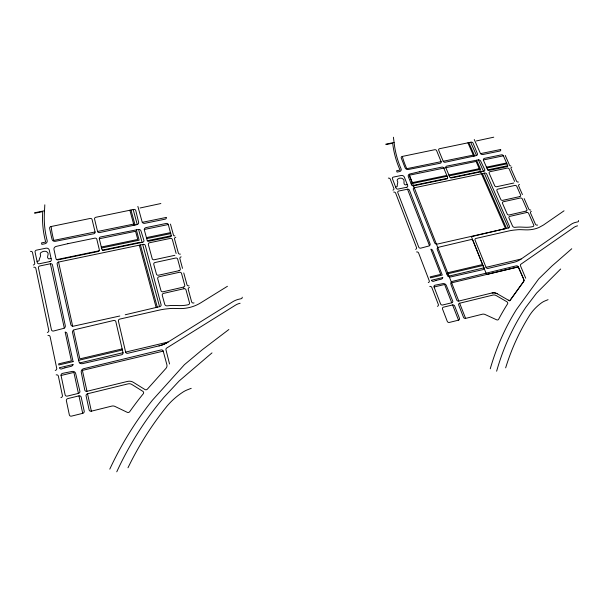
<?xml version="1.0" encoding="UTF-8"?>
<svg xmlns="http://www.w3.org/2000/svg" width="609" height="609" viewBox="0 0 609 609"><rect width="100%" height="100%" fill="white"/><g stroke="black" fill="none" stroke-linecap="round" stroke-linejoin="round"><path stroke-width="0.91" d="M44.815 204.822L44.373 213.439A119.676 103.964 -0.8 0 0 47.159 240.624A2.954 2.52 -11.1 0 1 44.8 243.783L41.861 244.384L41.519 242.907L45.705 242.055A121.358 105.426 -0.8 0 1 42.638 213.462L42.729 211.62L34.698 213.257L34.584 212.777L44.51 210.76M560.668 269.003L536.575 293.104L525.902 307.187A323.722 253.633 51 0 0 496.632 371.201M571.752 248.746L551.883 266.08L538.676 278.952L516.508 309.448A331.494 259.746 51.1 0 0 490.253 368.803M211.993 352.893L179.183 380.945L163.935 397.319A350.525 320.075 73.7 0 0 116.761 471.815M228.862 329.522L202.378 349.665L184.466 364.639L152.539 400.067A359.059 327.779 73.9 0 0 109.787 469.136M564.041 210.805L543.411 225.048L538.912 227.522A32.719 26.979 28.6 0 1 525.529 229.859L521.228 229.684A30.785 25.936 31.8 0 0 516.721 229.829A51.674 42.577 26.9 0 1 515.534 229.943A54.498 46.193 33.3 0 0 508.568 231.017L475.956 238.439A1.606 1.363 28.2 0 0 475.066 240.152L486.028 267.343A1.629 1.393 30.5 0 0 488.068 268.409L513.851 262.304A24.664 20.805 29.9 0 0 520.87 259.221L571.014 224.417A18.049 14.745 33.1 0 1 575.947 222.277L577.834 221.843A1.264 1.028 32 0 0 578.451 220.527M227.439 286.283L200.742 302.825A35.984 32.292 -2 0 1 179.054 308.573L174.105 308.428A33.914 31.265 -7.7 0 0 168.853 308.664A57.117 50.638 -3 0 1 167.445 308.809A60.032 55.868 -10.4 0 0 159.155 310.133L119.79 319.093A1.797 1.621 -11.6 0 0 118.412 321.065L125.621 352.086A1.819 1.66 -14.1 0 0 127.768 353.289L158.979 345.897A27.344 24.885 -8.4 0 0 167.749 342.258L232.813 301.721A19.511 18.004 4.9 0 1 238.949 299.209L241.217 298.692A1.363 1.248 4.9 0 0 242.184 297.184M82.717 413.336L71.558 416.114A1.926 1.751 -25.9 0 1 69.342 414.866L66.373 400.745A1.918 1.728 -24.2 0 1 67.881 398.575L78.964 395.865A1.903 1.728 -23.3 0 1 81.164 397.098L84.209 411.144A1.918 1.743 -25.1 0 1 82.717 413.336L78.957 395.865M91.35 411.182L111.721 406.112A4.666 4.309 -23.3 0 1 114.918 406.409L127.281 412.331A1.88 1.743 -22.3 0 0 129.709 411.676A372.624 340.012 74.1 0 1 143.244 393.802A1.85 1.72 -18.2 0 0 142.856 391.328L131.788 384.439A4.826 4.461 -18.7 0 0 128.019 383.868L87.536 393.772A1.896 1.728 -22.6 0 0 86.036 395.66L89.142 409.941A1.911 1.743 -24.4 0 0 91.365 411.182L87.536 393.772M465.596 318.393L482.32 314.221A4.134 3.616 34 0 1 485.114 314.518L496.639 319.809A1.675 1.462 34.8 0 0 498.634 319.268A343.834 269.444 51.2 0 1 507.556 303.891A1.66 1.431 34.1 0 0 506.848 301.729L496.274 295.609A4.309 3.73 33.1 0 0 492.947 295.076L459.643 303.221L465.603 318.393A1.675 1.477 32.8 0 1 463.51 317.289L458.714 305.071A1.667 1.462 31.5 0 1 459.65 303.221M452.601 304.942L443.497 307.172A1.667 1.477 30.7 0 0 442.537 309.037L447.265 321.331A1.682 1.492 32.1 0 0 449.358 322.435L458.508 320.159A1.675 1.484 32.5 0 0 459.452 318.271L454.679 306.038A1.667 1.469 31.2 0 0 452.594 304.942L458.516 320.159M78.409 393.391L67.333 396.094A1.911 1.72 -23.5 0 1 65.133 394.853L61.06 375.487A1.896 1.698 -21.4 0 1 62.56 373.37L72.037 371.46A3.136 2.824 -20.8 0 1 75.653 373.484L79.893 391.237A1.896 1.72 -22.6 0 1 78.409 393.391L73.887 372.419L61.06 375.471M87.011 391.29L127.456 381.432A7.544 6.973 -18.7 0 1 133.348 382.315L144.934 389.524A1.842 1.713 -17 0 0 147.37 389.151L165.945 368.392A4.461 4.141 -11.9 0 0 166.866 364.662L163.212 351.127A1.797 1.66 -10.4 0 0 161.073 349.939L83.699 368.689A3.121 2.817 -19.8 0 0 81.256 372.19L84.788 390.072A1.888 1.72 -21.9 0 0 86.988 391.298L82.39 370.386L163.212 351.127M451.741 302.787L442.636 305.002A1.667 1.469 30.1 0 1 440.566 303.906L434.072 287.014A1.652 1.454 28.3 0 1 434.811 285.256L442.888 283.634A2.748 2.413 28.9 0 1 446.306 285.438L452.753 301.158A1.66 1.462 30.6 0 1 451.741 302.787L444.623 284.487L434.065 287.006M492.095 292.944L458.813 301.059L409.332 175.217L476.086 161.454L505.546 228.619L471.427 236.657L486.591 274.484L518.251 266.864L524.303 280.589L509.68 300.937L497.294 293.782L494.714 292.853L492.095 292.944A6.737 5.831 33.1 0 1 497.294 293.782M451.627 282.82L518.297 266.925L523.496 278.777A4.035 3.433 33.1 0 1 523.26 282.02L510.403 299.894A1.66 1.424 33.9 0 1 508.37 300.184M447.668 272.756L482.549 264.542M78.645 360.307L122.394 350M446.846 273.989L482.929 265.486M79.68 362.941L123.018 352.702L115.839 321.651A1.804 1.621 -12.3 0 0 113.716 320.471L74.465 329.735A2.451 2.185 -16.2 0 0 72.532 332.43L78.942 361.632A3.106 2.794 -18.7 0 0 82.542 363.642L121.617 354.743A1.827 1.667 -14.9 0 0 123.018 352.702M125.621 352.086L168.084 342.052M448.14 276.296L483.881 267.846L472.934 240.639A1.606 1.37 27.9 0 0 470.924 239.588L438.526 247.269A2.154 1.865 26.2 0 0 437.277 249.599L447.303 275.154A2.733 2.383 28.6 0 0 450.713 276.943L482.983 269.612A1.629 1.401 30.3 0 0 483.881 267.846M486.028 267.336L521.121 259.046M122.143 348.919L79.855 358.868L73.537 330.147M119.798 316.002L73.643 326.135A2.444 2.17 -15.6 0 1 70.811 324.567L57.124 263.819A1.781 1.545 -11.6 0 1 58.571 262.053L143.26 244.369M125.241 314.769L159.756 306.616A1.758 1.591 -6.3 0 0 161.073 304.652L145.292 245.457A1.713 1.507 -4.1 0 0 143.381 244.346L143.26 244.369M476.39 140.938L493.754 137.185M513.813 183.012L496.647 186.719A1.553 1.279 26.5 0 1 494.706 185.737L489.202 173.291A1.538 1.271 25.7 0 1 490.039 171.685L507.289 168.084A1.538 1.256 26.4 0 1 509.215 169.074L514.628 181.413M140.055 207.996L160.86 203.528M174.867 255.308L154.26 259.754A1.72 1.522 -3.8 0 1 152.204 258.658L148.345 244.567A1.705 1.5 -3.5 0 1 149.631 242.732L170.314 238.416A1.698 1.492 -1.3 0 1 172.347 239.512L176.13 253.473M37.042 261.345L38.458 261.048A1.149 0.982 -12.6 0 0 39.227 259.99C39.258 257.744 41.42 256.473 40.217 254.006A2.954 2.527 -12 0 1 41.024 252.491L43.041 251.479A6.349 5.443 -12 0 1 44.282 251.266L45.797 251.35A2.946 2.527 -11.8 0 1 46.771 251.776C50.41 253.603 45.431 257.432 48.705 258.916L51.072 258.429M395.591 186.948L396.764 186.697A1.005 0.853 20.1 0 0 397.258 185.775C396.999 183.849 398.56 182.502 397.182 180.53A2.581 2.185 20.2 0 1 397.639 179.198L399.222 178.33A5.557 4.705 20.4 0 1 400.258 178.155L401.582 178.247A2.581 2.185 20.3 0 1 402.488 178.635C405.8 179.967 402.321 183.789 405.274 184.93L407.246 184.519M146.434 237.617L170.482 232.638M486.484 167.148L506.551 162.984M412.224 182.647L446.785 175.422M101.536 248.008L139.149 240.205L136.363 229.898M146.7 238.583L170.741 233.597M411.128 183.766L447.143 176.29M449.229 175.864L480.57 169.355L476.565 160.243M486.857 168L506.924 163.836M147.294 240.707L171.296 235.713M56.652 259.624L99.115 250.786M102.487 250.086L139.727 242.336L139.857 242.824M412.247 185.631L447.562 178.285M450.363 177.699L481.399 171.243L481.582 171.669M487.702 169.881L507.731 165.709M50.41 263.758L39.867 265.958A1.804 1.545 -13 0 0 38.413 267.853L51.453 329.834A1.85 1.637 -17.3 0 0 53.584 331.014L63.359 328.464A2.459 2.17 -16.4 0 0 65.308 325.777L52.473 264.885A1.789 1.545 -12.3 0 0 50.395 263.758L64.295 328.061M99.313 238.758A1.736 1.5 -7.2 0 1 100.538 236.97L138.289 229.502A2.276 1.979 -3.8 0 1 140.976 230.94L143.914 240.418A1.713 1.5 -4 0 1 142.62 242.245L103.873 250.314A1.743 1.515 -7.6 0 1 101.825 249.203L99.313 238.758L135.563 231.275L137.779 239.466L101.3 247.026M144.287 229.479L168.282 224.531A1.682 1.469 -1.1 0 0 166.265 223.442L146.061 227.599A2.261 1.972 -3 0 0 144.348 230.004L147.249 240.585A1.134 0.997 -3.4 0 0 148.604 241.309L170.596 236.718A1.127 0.99 -1.2 0 0 171.274 235.561L168.282 224.531M483.371 159.946L503.415 155.82L507.685 165.579A1.02 0.83 26.2 0 1 507.145 166.63L488.852 170.436A1.028 0.845 25.4 0 1 487.642 169.774L483.508 160.418A2.04 1.675 24.9 0 1 484.619 158.31L501.496 154.831A1.522 1.241 25.6 0 1 503.415 155.82M448.871 174.996L479.268 168.693M394.092 142.476L385.824 144.166L385.992 144.584L392.683 143.222L392.889 144.843A109.848 89.059 25.1 0 0 400.044 170.063L396.558 170.779L397.083 172.081L399.534 171.578A2.588 2.177 19.8 0 0 401.072 168.822A108.333 87.818 25.1 0 1 394.396 144.843L393.414 137.238M95.065 231.96A1.736 1.492 -7.4 0 1 93.71 233.772L55.488 241.286A2.938 2.512 -10.3 0 1 52.108 239.512A114.857 99.762 -0.8 0 1 50.6 232.653L49.58 228.246A1.758 1.492 -9.8 0 1 50.996 226.548L90.071 218.471A1.72 1.477 -6.9 0 1 92.096 219.56L95.065 231.96L53.805 240.395A113.51 98.597 -0.8 0 1 51.148 226.518M133.622 224.097L97.554 231.466A1.728 1.492 -6.9 0 0 99.587 232.577L136.888 224.637A2.261 1.964 -3.6 0 0 138.608 222.247L135.754 210.501A1.69 1.454 -3.2 0 0 133.744 209.443L95.895 217.268A1.72 1.477 -6.4 0 0 94.562 219.05L97.554 231.473M142.308 222.323L166.356 217.413A1.675 1.462 -0.9 0 1 165.1 219.171L144.805 223.32A2.253 1.956 -2.9 0 1 142.125 221.897L137.878 206.405M441.137 161.659A1.538 1.279 22.3 0 1 440.246 163.242L408.373 169.485A2.581 2.17 20.3 0 1 405.175 167.894A103.972 84.278 25.1 0 1 402.793 161.842L401.224 157.944A1.545 1.294 19.7 0 1 402.184 156.46L434.712 149.715A1.53 1.264 21.6 0 1 436.638 150.697L441.137 161.659L406.782 168.685A102.754 83.288 25.1 0 1 402.305 156.437M443.215 161.248A1.538 1.279 22.5 0 0 445.141 162.245L476.215 155.607A2.033 1.667 24.1 0 0 477.334 153.506L473.056 143.115A1.515 1.241 23.5 0 0 471.145 142.156L439.569 148.703A1.53 1.264 21.9 0 0 438.693 150.263L443.215 161.256L473.3 155.097M480.554 153.62L500.651 149.51A1.522 1.233 25.2 0 1 499.829 151.055L482.876 154.519A2.033 1.66 24.4 0 1 480.326 153.232L474.259 139.514M505.242 155.447L509.527 165.206A1.02 0.83 26.4 0 0 510.806 165.861M522.423 194.576L518.678 186.042A1.545 1.271 27.8 0 1 519.485 184.443M524.189 198.603L528.757 209.001A1.568 1.294 29.4 0 0 530.728 210.014M470.673 142.255L476.512 155.523M478.423 159.878L483.447 171.281M484.277 173.169L508.393 227.972M468.839 142.635L474.67 155.927M482.412 173.557L506.498 228.405M467.918 142.826L473.749 156.11M525.719 278.229L520.489 265.828A1.621 1.37 32.2 0 1 520.923 264.207L573.785 227.492A13.801 11.274 33.1 0 1 577.56 225.848M429.505 245.686L407.505 189.201L398.758 191.028A1.576 1.34 20.6 0 0 397.799 192.68L418.726 247.102A1.614 1.408 24.6 0 0 420.743 248.152L428.759 246.028A2.154 1.865 25.1 0 0 430.023 243.707L409.461 190.214A1.568 1.332 21.2 0 0 407.497 189.201M409.332 175.217L412.537 183.476M170.467 224.089L173.466 235.12A1.127 0.99 -0.7 0 0 174.821 235.843M182.51 268.356L179.883 258.688A1.705 1.515 -1.1 0 1 181.139 256.853M183.758 272.923L186.963 284.715A1.72 1.553 -1.5 0 0 189.049 285.842M133.181 209.557L137.246 224.538M138.586 229.456L142.087 242.359M142.673 244.491L159.558 306.654M130.981 210.014L135.046 225.018M140.435 244.955L157.274 307.172M129.884 210.242L133.934 225.246M139.324 245.191L156.132 307.438M169.553 364.007L165.975 349.848A1.789 1.652 -9.3 0 1 166.805 347.975L235.417 305.2A14.921 13.771 4.9 0 1 240.113 303.267M58.555 262.053L72.661 326.173M518.297 266.925A1.621 1.378 32.1 0 0 516.265 265.859L452.487 281.35A2.74 2.398 29.5 0 0 450.926 284.373L456.72 299.978A1.66 1.454 31 0 0 458.798 301.067M127.989 467.773A340.888 311.359 73.5 0 1 167.391 405.693L168.51 404.437A64.105 62.263 -18.6 0 1 172.149 400.661A72.562 70.751 -19.5 0 1 182.807 392.188A24.383 23.264 -14 0 1 187.184 389.905A161.05 156.719 -69.9 0 1 191.226 388.336M167.741 342.258A27.329 24.87 -8.4 0 1 158.979 345.897M175.803 237.266A1.69 1.492 -0.7 0 0 174.547 239.071L178.338 253.009A1.698 1.507 -1 0 0 180.386 254.113M33.267 265.014A1.804 1.545 -13.2 0 0 34.721 263.118L32.505 252.507A1.797 1.53 -12.6 0 0 30.45 251.38M60.9 397.654A1.918 1.728 -24 0 0 62.415 395.492L58.357 376.103A1.896 1.698 -21.9 0 0 56.18 374.885M55.236 370.455A1.896 1.69 -21.1 0 0 56.736 368.346L50.098 336.625A1.865 1.644 -18.2 0 0 47.966 335.437M47.312 332.438A1.857 1.637 -17.7 0 0 48.796 330.405L35.824 268.371A1.804 1.553 -13.5 0 0 33.754 267.229M189.483 287.456A1.728 1.561 -1.6 0 0 188.227 289.344L191.629 301.851A1.736 1.576 -1.9 0 0 194.02 302.901M531.352 211.437A1.576 1.302 29.7 0 0 530.546 213.081L535.387 224.097A1.583 1.309 30.5 0 0 537.61 225.041M415.566 249.332A1.621 1.408 24.3 0 0 416.526 247.574L395.644 193.106A1.576 1.347 20.2 0 0 393.68 192.086M428.287 282.568A1.644 1.446 27.3 0 0 429.246 280.749L418.611 253.017A1.621 1.416 24.7 0 0 416.594 251.959M437.361 306.297A1.667 1.477 29.8 0 0 438.328 304.431L431.842 287.524A1.652 1.462 28 0 0 429.787 286.436M392.912 190.13A1.568 1.34 19.9 0 0 393.871 188.486L390.285 179.137A1.568 1.325 19.4 0 0 388.336 178.125M511.872 167.125A1.538 1.248 26.6 0 0 511.058 168.701L516.47 181.025A1.545 1.264 27.4 0 0 518.411 182.022M548.062 299.681A148.52 125.111 46.9 0 0 544.811 301.006A22.343 18.963 37.4 0 0 541.386 302.939A67.234 56.797 40.8 0 0 533.476 310.187A59.24 50.128 40.3 0 0 530.919 313.429L530.142 314.51A314.929 246.729 51 0 0 505.653 367.844M436.181 280.384L433.517 281.328A1.644 1.446 27.7 0 1 431.461 280.239L442.819 277.552A2.733 2.398 28 0 1 441.129 279.211L436.181 280.384M503.818 229.007L437.254 244.102A2.147 1.857 25.6 0 1 434.567 242.702L413.313 189.323A1.568 1.325 21.6 0 1 414.287 187.785L484.977 173.04A1.545 1.271 25.4 0 1 486.69 174.045L509.39 226.236A1.591 1.332 29.2 0 1 508.553 227.933L503.818 229.007M64.897 367.821L61.6 368.947A1.888 1.69 -20.6 0 1 59.431 367.722L73.225 364.464A3.121 2.801 -19.7 0 1 70.903 366.397L64.897 367.821M419.38 171.738L409.903 173.968A2.596 2.185 20.8 0 0 408.342 176.663L411.547 184.832A1.561 1.325 21.3 0 0 413.496 185.844L446.671 178.939A1.553 1.294 23.3 0 0 447.569 177.326L443.786 168.107A1.545 1.287 22.7 0 0 441.852 167.11L419.38 171.738M67.789 243.699L56.332 246.371A2.954 2.535 -10.8 0 0 53.973 249.462L56.005 258.726A1.781 1.538 -11.4 0 0 58.061 259.853L97.95 251.547A1.743 1.515 -8.1 0 0 99.32 249.698L96.816 239.253A1.736 1.507 -7.7 0 0 94.783 238.149L67.789 243.699M440.688 274.393L430.167 276.867L430.54 277.833L442.263 275.07L432.717 250.611A2.162 1.873 25.7 0 0 430.86 249.172L440.688 274.393M73.08 361.617L58.845 364.966L58.616 363.87L71.39 360.863L65.155 332.042A2.466 2.185 -17.1 0 1 67.02 333.663L73.08 361.617M183.469 287.113L163.075 291.78A1.743 1.568 -4.9 0 1 160.982 290.66L157.701 278.694A1.736 1.553 -4.5 0 1 158.995 276.791L179.465 272.284A1.72 1.538 -2 0 1 181.528 273.403L184.733 285.225A1.728 1.553 -2.3 0 1 183.469 287.113M183.903 288.735L163.555 293.393A1.743 1.576 -5.1 0 0 162.26 295.319L164.719 304.287A2.337 2.116 -5.3 0 0 167.148 305.847A28.395 25.456 -4 0 0 168.32 305.733A37.24 34.325 -7.7 0 1 174.258 305.459L179.198 305.604A32.779 29.415 -2 0 0 188.211 304.736A1.736 1.583 -2.7 0 0 189.498 302.81L185.989 289.861A1.728 1.561 -2.4 0 0 183.903 288.735M526.092 211.079L509.162 214.962A1.576 1.309 28.5 0 1 507.183 213.957L502.524 203.414A1.568 1.302 27.8 0 1 503.354 201.754L520.375 198.001A1.561 1.287 28.4 0 1 522.332 199.006L526.907 209.427A1.568 1.294 29.2 0 1 526.092 211.079M526.716 212.503L509.824 216.378A1.576 1.317 28.9 0 0 509.002 218.06L512.489 225.947A2.116 1.766 29.5 0 0 514.826 227.347A25.707 21.33 28.1 0 0 515.823 227.256A33.799 28.471 31.8 0 1 520.908 227.081L525.202 227.256A29.795 24.573 28.6 0 0 532.867 226.594A1.583 1.317 30.3 0 0 533.69 224.911L528.696 213.515A1.576 1.302 29.5 0 0 526.716 212.503M179.023 270.693L158.507 275.207A1.728 1.545 -4.3 0 1 156.444 274.096L153.773 264.375A1.72 1.53 -4 0 1 155.067 262.502L175.613 258.049A1.705 1.522 -1.7 0 1 177.668 259.16L180.287 268.835A1.713 1.53 -1.9 0 1 179.023 270.693M519.751 196.6L502.684 200.353A1.561 1.294 27.5 0 1 500.727 199.364L496.936 190.784A1.553 1.287 26.9 0 1 497.766 189.148L514.879 185.44A1.553 1.271 27.6 0 1 516.828 186.438L520.566 194.971A1.561 1.279 28.2 0 1 519.751 196.6M49.908 261.55L39.372 263.743A1.797 1.538 -12.7 0 1 37.309 262.608L35.078 252.004A1.789 1.53 -12.1 0 1 36.525 250.132L45.842 248.213A2.969 2.543 -11.5 0 1 49.26 250.086L51.339 259.67A1.789 1.538 -12 0 1 49.908 261.55M406.728 187.26L397.981 189.079A1.568 1.332 20.3 0 1 396.025 188.059L392.432 178.711A1.561 1.325 19.7 0 1 393.384 177.09L401.133 175.491A2.603 2.2 20.3 0 1 404.376 177.166L407.672 185.616A1.568 1.325 20.9 0 1 406.728 187.26M483.889 171.19L451.596 177.912A1.553 1.294 23.5 0 1 449.663 176.915L445.864 167.696A1.545 1.279 22.9 0 1 446.755 166.105L478.172 159.908A2.04 1.682 24.6 0 1 480.729 161.202L484.726 169.591A1.538 1.271 25.1 0 1 483.889 171.19"/></g></svg>
